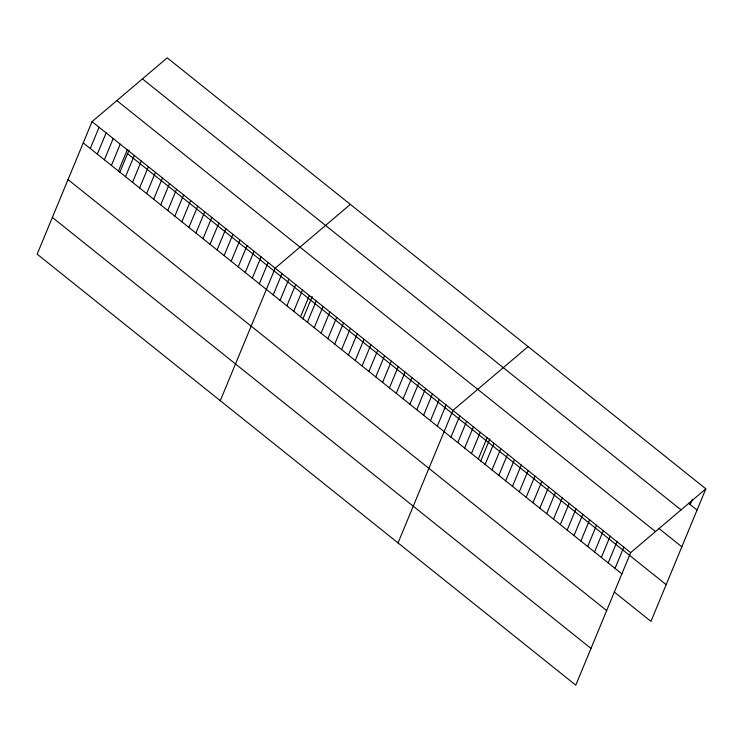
<?xml version="1.0" encoding="UTF-8"?>
<svg xmlns="http://www.w3.org/2000/svg" width="743" height="743" viewBox="0 0 743 743"><rect width="100%" height="100%" fill="white"/><g stroke="black" fill="none" stroke-linecap="round" stroke-linejoin="round"><path stroke-width="1.11" d="M92.048 121.629L37.15 254.152L575.779 685.157L630.668 552.634L705.85 488.848L167.221 57.843L92.048 121.629L630.668 552.634M90.293 148.507L99.088 127.267M97.333 154.145L106.128 132.904M104.382 159.773L113.177 138.542M111.422 165.41L120.217 144.179M118.462 171.048L127.267 149.807M119.716 172.534L129.031 150.04M125.511 176.685L134.307 155.445M132.551 182.323L141.346 161.082M139.591 187.96L148.396 166.72M146.64 193.598L155.436 172.357M153.68 199.226L162.476 177.995M160.729 204.864L169.525 183.632M167.769 210.501L176.565 189.261M174.809 216.139L183.614 194.898M181.859 221.776L190.654 200.536M188.898 227.414L197.694 206.173M195.948 233.051L204.743 211.811M202.988 238.679L211.783 217.448M210.028 244.317L218.832 223.086M217.077 249.954L225.872 228.714M224.117 255.592L232.912 234.351M231.166 261.23L239.961 239.989M238.206 266.867L247.001 245.627M245.246 272.505L254.05 251.264M252.295 278.133L261.09 256.902M259.335 283.77L268.13 262.539M220.281 400.7L275.179 268.167L350.352 204.381M273.22 294.878L282.015 273.638M280.055 300.348L288.851 279.108M286.891 305.819L295.686 284.578M293.726 311.289L302.522 290.049M300.562 316.759L309.357 295.519M302.847 319.072L312.171 296.578M307.398 322.23L316.193 300.989M314.233 327.7L323.029 306.46M321.069 333.17L329.864 311.93M327.904 338.641L336.709 317.4M334.74 344.111L343.545 322.871M341.585 349.581L350.38 328.341M348.421 355.052L357.216 333.811M355.256 360.522L364.051 339.282M362.092 365.993L370.887 344.752M368.927 371.463L377.723 350.222M375.763 376.933L384.558 355.693M382.599 382.404L391.394 361.163M389.434 387.874L398.229 366.633M396.27 393.344L405.065 372.104M403.105 398.815L411.91 377.583M409.941 404.285L418.746 383.054M416.777 409.755L425.581 388.524M423.621 415.226L432.417 393.994M430.457 420.696L439.252 399.465M437.293 426.166L446.088 404.935M398.034 542.929L452.924 410.405L528.106 346.609M450.964 437.107L459.759 415.876M457.799 442.577L466.595 421.346M464.635 448.048L473.43 426.816M471.471 453.518L480.266 432.287M478.306 458.988L487.102 437.757M480.6 461.301L489.916 438.807M485.142 464.459L493.946 443.227M491.977 469.929L500.782 448.698M498.822 475.399L507.618 454.168M505.658 480.87L514.453 459.638M512.494 486.34L521.289 465.109M519.329 491.81L528.124 470.579M526.165 497.281L534.96 476.049M533 502.751L541.796 481.52M539.836 508.221L548.631 486.99M546.672 513.692L555.467 492.46M553.507 519.162L562.302 497.931M560.343 524.632L569.147 503.401M567.178 530.103L575.983 508.871M574.023 535.573L582.818 514.342M580.859 541.043L589.654 519.812M587.694 546.514L596.49 525.282M594.53 551.984L603.325 530.753M601.366 557.454L610.161 536.223M608.201 562.925L616.996 541.693M615.037 568.395L623.832 547.164M690.219 504.608L692.42 499.305M705.85 488.848L650.952 621.371L614.21 591.967M688.51 503.243L697.055 510.079M142.415 78.888L681.043 509.893M658.772 528.347L681.842 546.811M116.855 100.584L655.484 531.579M127.545 153.643L666.165 584.648M83.244 142.87L621.872 573.865M68.031 179.592L606.659 610.597M52.363 217.43L590.991 648.435"/></g></svg>
